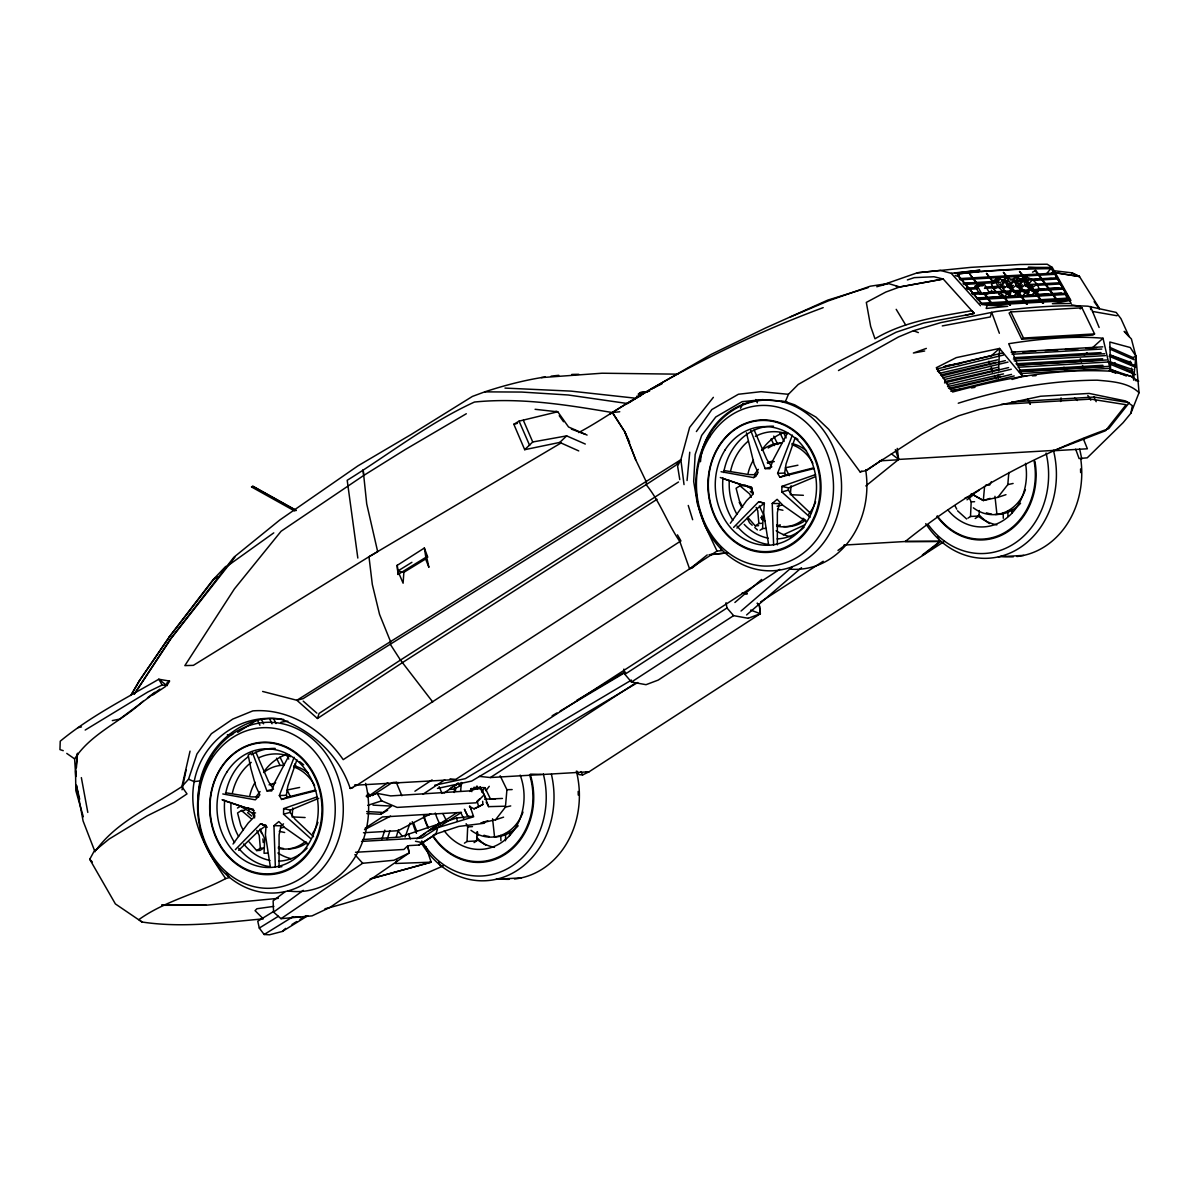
<?xml version="1.0" encoding="UTF-8"?>
<svg xmlns="http://www.w3.org/2000/svg" width="1199" height="1199" viewBox="0 0 1199 1199"><rect width="100%" height="100%" fill="white"/><g stroke="black" fill="none" stroke-linecap="round" stroke-linejoin="round"><path stroke-width="1.5" d="M310.511 838.416L283.549 814.181L283.623 808.621L317.27 796.81M810.059 517.264L781.823 491.965L781.898 486.389L815.545 474.579M505.483 840.739L505.618 833.515M1007.909 516.469L1007.999 511.044M308.098 844.036L284.748 827.625L278.857 821.555L273.957 825.676L275.35 867.312M806.357 521.805L783.022 505.393L777.117 499.339L772.231 503.445L773.61 545.08M998.257 378.09L998.422 374.388M998.587 370.671L999.561 348.429L956.277 357.632L936.464 367.643L938.952 372.634M464.433 843.152L467.025 841.473L467.685 826.89L466.141 823.683M474.07 842.597L476.647 840.919L477.067 831.806M760.001 530.258L762.579 528.579L763.238 513.981L759.372 505.978M967.938 518.163L970.516 516.484L971.175 501.886L968.867 497.09M975.177 518.508L979.043 515.99L979.298 510.519M1066.421 296.992L1065.701 293.245L976.795 298.416L977.635 299.6L1066.54 294.429M509.53 835.748L509.74 832.181M1011.911 513.277L1012.121 509.725M700.501 461.72C702.479 428.148 733.248 398.772 767.165 400.016M425.93 553.653L428.912 567.352L425.615 558.989L403.868 572.298L403.104 583.209L397.888 570.964L411.901 562.316M76.151 771.272L75.747 776.682L74.623 758.892C90.704 733.668 121.564 721.438 143.086 701.205M76.421 767.66L77.53 753.227L75.552 771.586L75.822 790.621L83.316 816.744M292.811 807.991L292.046 816.894L305.101 817.538M460.626 791.22L461.435 782.527M487.768 820.82L480.934 822.964L495.502 819.816L505.423 807.107L506.922 789.706L500.163 775.798M791.085 485.76L790.321 494.662L803.375 495.307M997.898 497.345L983.315 500.508L984.589 486.419M1005.976 494.677L997.838 497.345L1007.804 484.636L1008.854 472.451M687.057 480.514L689.755 452.218M1133.58 380.128L1135.873 356.043L1131.406 338.987L1124.182 331.359L1129.113 336.634L1120.96 318.664L1116.179 312.429L1087.838 306.195A814.601 186.01 -25.8 0 0 995.919 311.545L940.915 322.606L913.458 330.729L898.456 336.979L838.476 370.551M313.524 836.692L294.894 819.052L290.083 812.382L290.323 810.134L318.769 798.294M810.494 513.247L793.168 496.821L788.357 490.151L788.597 487.903L815.44 476.662M1060.62 401.5L1061.055 397.888M1010.547 293.59L1006.89 293.815L1002.274 290.967L997.958 286.411L995.725 281.84L996.144 279.172L999.801 278.962L1005.287 281.27L1009.768 285.737L1011.836 290.413L1008.239 297.067M1028.862 292.526L1025.205 292.736L1020.589 289.903L1016.272 285.347L1014.054 280.761L1014.459 278.108L1018.116 277.898L1023.601 280.206L1028.083 284.673L1030.151 289.349L1026.569 296.003L1022.537 296.228L1019.779 294.789M315.067 790.171L287.46 797.185L286.351 795.297L287.805 786.124L296.902 759.836M813.342 467.94L785.735 474.954L784.626 473.065L786.079 463.893L795.177 437.605A53.64 45.727 86.7 0 1 797.934 439.463M283.833 719.52C238.181 710.917 196.186 755.895 198.42 799.913M1075.683 449.19L1079.085 458.558L1087.238 457.823L1123.103 422.692L1130.897 413.22L1132.351 405.667L1125.666 400.976L1089.142 393.422L1040.627 396.24L979.133 409.488L958.735 415.768L939.491 424.341L921.716 434.398L865.528 470.727L860.058 471.881L828.704 429.302L815.964 417.117L794.652 404.812L785.375 401.68L762.609 399.642L742.151 401.65L715.743 417.012L701.67 435.417L695.15 454.526L693.681 481.473L697.398 503.82L704.877 525.447L717.032 551.045L721.843 550.656L720.359 547.448M283.519 823.878L280.971 825.796L279.082 834.969L279.067 867.087M182.023 789.796L186.175 769.683M190.041 751.129L181.873 786.634C152.513 806.073 116.873 821.39 95.83 850.466M679.773 479.585L677.6 466.111L680.867 459.742L689.62 427.429L713.375 397.334M396.359 836.662L398.413 829.663M409.189 845.58L418.976 845.04L435.896 834.084L437.32 829.468M438.279 826.381L439.224 823.308L416.757 838.85M315.772 790.755L281.57 799.433L279.337 795.566L294.115 757.318M814.046 468.524L779.845 477.202L777.611 473.335L792.389 435.087M262.626 691.448L296.872 700.276L317.45 718.486L319.084 713.42L400.466 660.064L678.499 481.998M387.157 839.435L389.975 830.682M381.926 839.015L384.834 830.113M273.792 906.384L256.931 908.737L255.057 910.655L263.285 918.839C223.059 922.526 182.248 928.176 141.992 922.001L115.389 903.926L89.73 859.293L94.032 851.395L109.094 839.075L147.117 815.89L174.2 802.446L186.999 793.903L181.873 786.634L188.543 779.215L196.936 753.976L211.369 733.728L232.741 719.1L252.824 710.887C289.529 707.98 322.966 730.371 343.214 759.641L679.863 541.573C667.229 523.139 660.244 501.901 646.141 484.651L646.426 482.088L635.695 459.757L624.634 431.475L612.404 412.561C566.857 404.887 520.756 397.349 474.459 402.04C429.227 422.692 389.39 454.121 347.2 480.289L357.827 558.045M1135.273 380.488L1138.69 381.192L1130.747 376.186L1110.619 371.21L1109.824 342.015L1130.237 347.515L1135.873 356.043L1139.05 392.702L1130.897 413.22M396.899 859.953L395.625 863.49L431.16 862.171L425.885 846.599M405.082 837.052L410.133 822.949M1001.54 280.641L1005.406 278.633L1009.048 278.423L1014.549 280.746L1019.015 285.197L1021.083 289.873L1017.501 296.528L1013.47 296.767L1009.348 294.594M785.375 401.68L788.417 394.306L798.249 384.429L836.647 362.653L896.148 332.213L923.59 323.056L974.307 313.479L943.238 279.037L933.991 276.744L914.297 277.643L907.373 279.922M469.783 791.475L471.222 788.567L481.339 788.867L486.404 799.343M991.258 481.833L989.655 485.04L985.938 484.921M740.532 408.274L743.125 403.389M1003.848 281.465L1005.406 278.633L1003.353 283.938M1021.953 280.416L1023.511 277.583L1027.168 277.374L1032.654 279.682L1037.135 284.133L1039.203 288.824L1035.606 295.479M134.183 694.071L170.648 638.722L233.895 557.22L279.787 520.006L357.857 465.916L411.152 434.488L472.406 396.419L484.711 391.863A532.701 190.236 -41.9 0 1 545.26 376.981M134.618 693.846L171.082 638.497L234.944 557.16M130.931 695.36L138.979 681.467M85.174 730.056L147.837 691.988L162.165 685.019L166.901 685.603L169.539 681.062L158.778 679.234C125.31 698.777 90.225 716.373 60.235 741.207L59.95 749.6L63.247 750.679M130.796 695.435L138.994 681.452L169.149 637.209L213.992 579.027L217.708 576.689L213.992 579.042M289.394 754.92L274.916 782.078L271.663 790.98L266.882 790.83L252.404 752.537M787.668 432.689L773.19 459.846L769.938 468.749L765.157 468.599L750.679 430.321M1021.458 282.889L1023.511 277.583L1019.66 279.577L1022.342 279.427M233.026 844.036L248.223 822.994L254.832 816.279L253.124 809.16L244.836 807.541L222.04 799.763M730.356 523.259L746.497 500.762L753.107 494.048L751.398 486.929L743.11 485.31L720.314 477.532M997.913 281.81L999.801 278.962L997.478 280.281M1016.197 280.746L1018.116 277.898M1007.115 281.285L1009.048 278.423M138.724 681.632L169.149 637.164M1025.22 280.221L1027.168 277.374M696.379 431.565L711.846 409.548L738.389 394.261L761.05 391.668L788.417 394.306M168.894 637.328L212.957 579.836L225.742 566.393M1006.89 293.815L1004.222 297.307L1006.905 297.142M1013.47 296.767L1016.153 293.275L1019.794 293.051L1016.872 294.355M1022.537 296.228L1025.205 292.736M1034.962 293.305L1037.914 292.001L1034.257 292.211L1031.59 295.703L1027.468 293.53M1037.48 291.072L1039.203 288.824L1034.152 291.507M366.19 796.256L368.453 793.333L369.996 796.526M481.908 791.655L484.996 787.683L490.586 799.238M485.88 790.696L489.267 786.319M256.031 796.765L260.093 791.565M754.306 474.534L758.368 469.334M366.864 813.566L380.683 814.271L391.563 806.088L372.979 805.129M585.307 444.05L566.662 435.881L559.768 442.416L524.697 449.685L513.831 424.266L519.062 421.134L557.76 411.767L568.536 426.979L587.09 435.087M1046.412 273.912L1050.924 268.501L1053.531 271.214L1071.217 303.512L1052.392 303.707L1069.973 300.484L987.227 305.295L982.431 304.456L958.69 276.669L957.881 273.897L979.208 271.648M235.334 849.641L260.483 823.908L266.058 825.437L265.414 834.834L270.389 867.192M733.608 527.41L758.757 501.677L764.333 503.205L763.688 512.602L768.649 544.96M524.697 449.685L532.731 441.981L566.662 435.881M680.867 459.742L675.966 465.182L646.141 484.651L303.017 698.672L296.872 700.276L680.867 459.742L684.029 484.591M721.064 471.717L753.631 477.607L758.128 472.631L754.126 464.178L746.437 432.794M1051.148 273.762L1053.531 271.214M451.438 787.548L449.67 789.422L453.312 789.197L459.607 786.199L462.259 783.397L458.618 783.606L452.323 786.619M1005.287 281.27L1001.42 285.317L998.452 283.938M1023.601 280.206L1019.69 284.253L1016.722 282.874M1014.549 280.746L1010.622 284.777L1007.64 283.399M1032.654 279.682L1028.712 283.728L1033.583 290.173M238.646 850.316L258.864 830.787L266.118 825.586L260.483 823.908M736.92 528.085L757.139 508.556L764.392 503.355L758.757 501.677M377.16 793.378L390.724 795.911L470.787 790.815L480.244 787.173L484.156 794.877L476.213 802.805L397.139 807.407L381.687 800.827L377.16 793.378L366.639 796.78M407.735 845.76L403.928 849.462L355.518 852.279M1002.274 290.967L998.722 294.399L1002.844 296.573M1009.153 292.721L1011.536 290.443L1016.153 293.275M1020.589 289.903L1017.037 293.335L1012.241 288.33L1009.768 283.294L1014.054 280.761M1026.089 292.811L1029.641 289.379L1034.257 292.211M273.642 911.435L257.755 921.237L259.299 928.056L264.155 934.501L269.55 934.785L282.365 931.428L285.617 928.401M1084.346 355.054L1087.013 352.656M1092.349 347.86L1103.02 338.238L1110.619 371.21C1057.248 368.258 1004.013 378.045 952.665 391.998L936.464 367.643L937.993 370.626M990.494 356.553L999.561 348.429L1022.552 376.321L1012.031 379.469M479.81 798.819L477.172 801.112L478.641 806.762L474.04 808.845L469.409 806.387M734.897 602.483L761.65 579.462M741.042 611.025L791.999 567.172M746.602 614.952L801.517 567.682M112.316 720.599L119.585 719.115L159.872 689.125M169.539 681.062L166.586 683.31M691.673 568.416L699.811 561.657M1001.27 404.393L1090.88 399.102L1126.101 404.722L1105.538 430.726L1054.64 450.359L898.665 459.427L865.828 485.955M641 395.49C619.853 406.611 600.04 421.299 578.637 432.569M707.215 554.942L689.635 569.03L679.848 541.573M922.705 555.482L940.75 541.363L905.275 541.513L843.946 545.08M967.023 499.833L973.858 494.513M922.346 555.002L940.031 541.408L937.588 536.508M439.224 823.308L428.523 831.177M147.492 697.848L154.836 692.258M284.867 891.906L273.117 900.839L273.582 912.109L281.031 918.674L312.055 915.871L330.01 907.403L409.219 852.939L407.75 845.969L409.174 852.969L393.946 860.253L362.638 863.28L281.031 918.674M996.309 291.897L993.911 289.394L997.958 286.411M1007.969 293.86L1003.173 288.869L1007.205 285.887L1004.987 281.3L1002.124 282.979M1012.241 288.33L1016.272 285.347M1020.244 281.93L1023.092 280.236L1025.325 284.822L1021.293 287.805L1023.691 290.308M1007.475 287.415L1009.768 285.737M837.981 550.431L845.37 545.005M273.582 912.109L303.302 890.347M1025.759 286.351L1028.083 284.673M1016.692 286.876L1019.015 285.197L1022.702 284.912M466.321 413.745L405.172 449.595L363.687 475.478L281.076 531.262L234.39 588.934L184.856 665.61L193.369 665.355L368.977 556.741L561.147 442.911M1032.459 287.52L1037.135 284.133M226.866 566.423L273.777 532.866M418.976 845.04L435.896 834.084M638.183 394.126L640.356 392.598L649.573 391.189M368.048 796.586L387.757 782.707M717.032 551.045L356.807 785.3L350.198 788.462C339.347 755.715 313.254 731.405 281.315 719.4C240.504 712.476 201.582 741.252 194.193 781.628C187.524 816.969 205.928 850.616 225.697 878.582L229.204 877.623L226.356 872.992M867.147 470.098L882.419 459.517M418.046 838.431L425.525 833.245M443.945 793.109L457.748 783.636M609.721 414.389L612.404 412.561C678.754 370.401 749.465 334.971 823.188 307.633M1032.519 272.143L1035.816 270.419L1058.013 300.919M152.962 694.895L165.357 686.622M414.914 791.22L432.075 779.89M422.872 794.293L444.724 779.875M317.45 718.486L403.044 662.223L657.022 499.309M365.14 828.194L382.391 816.969L461.495 812.367L422.048 837.891L361.528 841.413M750.694 610.081L760.301 613.723L759.462 606.08L757.198 603.127L759.507 606.05L760.346 613.693L658.191 680.088L646.021 684.689L631.453 682.036L624.874 674.318L727.029 607.938M631.453 682.036L733.608 615.642L748.161 618.294M479.345 776.397L490.376 777.537L634.001 684.074M294.729 511.029L251.535 486.959L252.809 486.135L296.003 510.204M975.117 286.186L976.795 285.092L984.709 284.628L989.4 292.781L987.721 293.875L979.808 294.325L975.117 286.186L983.03 285.722M979.808 294.325L981.486 293.23L989.4 292.781M1010.862 311.935L1009.093 313.089L1021.713 339.197L1092.799 335.076L1094.567 333.907L1081.948 307.798L1010.862 311.935L1023.496 338.043L1094.567 333.907M1021.713 339.197L1023.496 338.043M1080.164 308.952L1081.948 307.798M747.711 517.279L755.235 525.866L758.862 523.513L762.249 523.319M256.691 850.586L260.333 848.218L263.705 848.023L260.078 850.376L256.691 850.586L249.167 841.983M372.185 795.626L392.388 782.512M779.755 569.345L455.485 779.56L354.514 785.24L356.807 785.3M760.661 601.868L823.203 561.267M456.984 812.697L430.561 829.828L473.665 816.774L470.008 806.357M979.178 490.211L968.657 497.045L965.195 497.825M944.407 541.408L589.054 771.796L582.594 774.944L578.877 774.584L577.229 771.302M225.697 878.582C197.655 893.585 164.937 900.854 138.889 919.588L141.992 922.001M397.214 565.358L424.356 548.018L427.773 557.205L425.84 557.34L398.068 574.456L397.214 565.358L398.068 574.456M237.702 732.349L256.526 720.299M743.38 485.625L739.993 485.82L736.096 488.263L739.333 500.657L742.691 507.312M244.836 810.329L241.464 810.524L237.567 812.967L240.804 825.362L243.307 830.352M237.477 808.036L240.325 806.283L252.33 813.087L255.537 812.907M259.299 928.056L278.363 916.291M264.155 934.501L292.766 916.845M291.971 924.474L296.738 921.521M299.915 919.558L306.27 915.646M282.365 931.428L307.798 915.721M576.584 700.471L624.499 672.039M552.139 715.803L556.921 712.955M560.128 711.067L625.608 672.204M631.468 680.073L465.347 778.646L434.772 785.225M637.778 682.501L471.657 781.074L437.485 788.432M995.725 281.84L991.453 284.358L993.911 289.394M250.996 753.377L248.163 755.025L250.891 768.619L255.867 786.409L259.853 794.862L255.357 799.838L222.789 793.948M943.448 367.419L946.176 365.815L960.684 363.402M1132.95 357.752L1135.873 356.043M380.683 814.271L387.607 810.239M753.631 477.607L756.104 476.198M474.04 808.845L482.852 804.424L482.687 801.262M478.641 806.762L482.852 804.424M1006.875 293.096L1011.836 290.413M1016.063 292.556L1021.083 289.873M1025.145 292.031L1030.151 289.349M777.027 526.481L780.219 524.787M364.526 829.663L390.574 816.099M430.681 813.761L398.113 830.712L363.477 832.735M996.144 279.172L992.292 281.166L996.324 280.941M1010.607 280.101L1014.459 278.108M661.953 383.86L650.667 389.24L627.647 403.553L568.266 394.996L521.7 392.058L484.711 391.863M783.172 534.874L805.278 524.667M655.628 387.097L650.667 389.24L711.412 354.275L765.562 327.986L827.7 300.14L868.166 287.595M790.291 316.986L828.104 300.979L870.294 286.201L888.309 283.504L899.73 286.951L943.238 279.037M860.058 471.881L861.856 471.177M779.845 477.202L785.735 474.954M281.57 799.433L287.46 797.185M748.131 618.324L760.346 613.693M965.165 315.352L974.173 313.254L971.909 310.676C938.757 316.521 904.436 321.257 874.985 338.777L870.654 326.398L866.322 302.403L885.746 292.076L899.73 286.951M926.347 348.414L913.383 353.016L924.669 351.007M882.164 285.047L917.34 272.787L970.89 267.362L1020.124 264.499L1047.192 264.215L1052.272 267.422L1070.932 300.514M473.125 816.219L456.534 818.018L399.777 837.067L362.593 839.555M434.278 834.534L458.797 826.426L484.516 823.218M495.457 819.816L503.58 817.148M251.535 486.959L252.944 486.509L296.123 510.579M367.778 805.338L381.687 800.827M983.36 500.493L971.28 493.748L983.315 500.508L990.149 498.364M767.345 462.619L772.276 461.105M269.071 784.85L275.65 782.827M958.256 403.224C1003.188 388.956 1049.934 380.473 1097.16 380.188C1111.458 381.447 1128.244 382.286 1139.05 392.702M876.784 286.756L888.309 283.504M350.198 788.462L352.866 787.713M781.823 491.965L788.357 490.151M283.549 814.181L290.083 812.382M370.536 878.912L431.16 862.171L370.176 878.927M300.17 916.83L291.687 917.355M765.157 468.599L771.781 466.876L766.775 459.307L754.096 429.856M266.882 790.83L273.507 789.107M513.831 424.266L517.369 423.367M324.944 908.767C365.605 898.651 405.067 882.674 443.18 865.933L439.853 865.378L438.789 861.811M936.599 369.037L1002.589 352.956M937.498 371.12L1003.488 355.054M941.829 375.901L1005.361 360.629M942.639 377.79L1007.984 362.083M944.542 382.916L1008.599 367.598M947.21 384.564L1011.282 369.232M949.908 389.21L1011.551 374.388M950.762 391.204L1014.219 375.931M944.557 366.504L993.431 355.174M939.701 373.264L997.628 359.835M940.526 375.002L996.189 362.263M944.602 379.469L998.482 367.149M948.574 388.356L1000.595 376.441M944.827 381.612L999.292 369.247M947.54 386.648L1003.518 373.893M1007.745 484.636L1013.11 483.452M505.364 807.107L510.729 805.923M767.51 463.024L774.314 461.555M777.102 506.173L782.198 505.064M270.944 784.895L274.331 784.146M280.536 828.029L283.923 827.295M797.92 465.212L785.435 467.775L789.257 475.673M77.8 727.673L81.442 726.924M299.645 787.443L287.161 790.006L290.218 796.331M942.279 325.918L990.254 316.971L991.678 312.265L999.366 333.262M943.223 279.052L899.685 286.996L896.312 286.471M971.43 387.936L974.967 387.367M541.289 377.61L602.033 373.219L677.84 374.163M636.564 396.329L640.266 395.775M642.379 394.276L638.752 394.801L640.356 392.598L647.64 391.758M951.721 390.454L960.669 389.3M199.918 780.894L194.193 781.628L188.543 779.215M619.763 411.752L612.404 412.561L624.889 432M917.34 272.787L940.301 270.419L951.197 273.297L979.973 270.195L954.659 273.297L958.705 273.807A1706.836 523.933 -35 0 1 1051.433 268.426L1069.718 299.39M709.044 554.747L727.268 552.859M709.733 554.717L727.658 552.844M162.255 905.305L206.168 905.2L278.363 898.336M980.977 271.469L1029.716 268.636L1050.924 268.501M997.973 281.21L963.097 283.249L963.936 284.433L1000.64 282.29M1001.645 281.001L1008.988 280.581M1014.489 280.251L1056.724 277.808L1057.548 278.992L1033.688 280.371M965.75 283.534L973.213 283.114M1029.072 279.862L1038.394 279.322M1047.701 278.782L1051.418 278.558M1004.312 282.08L1009.828 281.765M1015.328 281.435L1028.187 280.701M966.229 288.135L978.069 287.505M984.889 287.041L1004.103 285.991M1007.295 285.737L1013.395 285.452M1026.419 284.688L1059.886 282.739L1060.725 283.938L1036.55 285.332M977.05 288.794L967.743 289.334L966.904 288.15M984.484 288.36L1004.942 287.175M1008.659 286.966L1012.376 286.741M1017.951 286.426L1021.668 286.201M1027.258 285.872L1032.834 285.557M972.134 292.916L979.508 292.481M988.71 291.957L996.084 291.522M1001.6 291.207L1005.287 290.982M1020.019 290.128L1023.706 289.918M1038.439 289.064L1043.969 288.734M1047.656 288.524L1058.702 287.88M979.283 292.736L971.864 293.17L972.704 294.355L998.647 292.841M988.546 292.196L1062.644 287.895L1063.483 289.079L1031.979 290.907M1002.349 292.631L1009.753 292.196M1013.455 291.986L1026.434 291.222M977.065 297.937L1000.91 296.543M1008.254 296.123L1011.926 295.898M1035.771 294.519L1048.615 293.77M1052.287 293.56L1061.46 293.021M980.153 303.287L1068.504 298.086L1069.343 299.285L981.831 304.366L980.992 303.182M1011.147 352.176L1102.78 346.841M1011.581 352.596L1015.283 352.386M1022.687 351.951L1035.651 351.202M1044.914 350.663L1057.878 349.898M1065.282 349.479L1078.246 348.714M1085.65 348.295L1096.77 347.635M1012.061 354.26L1101.806 349.044M1013.964 357.662L1100.997 352.611M1013.395 359.041L1104.699 353.735M1014.204 360.929L1105.508 355.608M1015.973 363.807L1102.69 358.756M1017.516 365.066L1102.391 360.12M1017.232 365.17L1106.662 359.97M1018.116 367.239L1107.561 362.038M1019.884 370.116L1102.915 365.29M1018.835 371.525L1104.114 366.564M1020.334 371.525L1108.401 366.414M1021.188 373.518L1109.255 368.393M1023.032 376.381L1026.734 376.171M1032.294 375.857L1036.011 375.632M1011.791 401.905L1094.058 397.049L1129.278 402.669L1108.715 428.672C1035.277 454.976 965.974 492.354 905.275 541.513L940.031 541.408M879.586 460.866L898.096 459.787M1054.071 450.719L1087.388 448.786L1083.222 438.489M971.175 501.886L974.592 501.692M755.235 525.866L758.607 525.672M762.579 528.579L765.996 528.369M970.516 516.484L979.043 515.99M998.437 556.846L1023.781 555.377M227.33 734.777L232.756 734.462M490.376 777.537L589.054 771.796L585.891 771.781M467.685 826.89L472.496 826.606M267.242 853.089L264.035 853.283L264.709 838.686L260.063 829.094M467.025 841.473L476.647 840.919M496.056 879.317L521.4 877.848M484.591 799.208L502.441 798.444M777.611 473.335L784.626 473.065M279.337 795.566L286.351 795.297M506.877 789.706L512.153 789.571M486.209 802.191L488.637 806.642L504.674 806.223M1052.272 267.422L1028.172 267.407L1051.433 268.426M161.715 904.915L206.168 905.2M489.881 798.999L495.427 799.044M504.974 388.086L570.979 391.114L634.361 398.083M772.231 503.445L779.245 503.565L777.357 512.737L777.342 544.856M273.957 825.676L280.971 825.796M757.004 474.759L749.105 474.624L723.821 470.518M530.348 774.164L541.423 774.374M258.729 796.99L250.831 796.855L225.547 792.734M473.83 787.338L484.996 787.683M425.945 814.78L429.467 814.885M366.684 811.558L382.226 812.367M393.572 782.333L398.982 782.647M781.448 401.335L786.814 401.83M535.084 409.294L555.272 411.557M1053.936 270.719L1071.906 272.832L1079.475 276.504L1099.348 308.203M450.075 778.81L455.485 779.56M1071.621 304.876L1080.599 306.404M1092.529 311.44L1117.003 315.757M415.483 841.263L422.348 842.642M777.522 509.125L782.932 510.249M279.247 831.357L284.658 832.481M397.888 570.964L403.868 572.298M781.898 486.389L788.597 487.903M283.623 808.621L290.323 810.134M1076.162 275.77L1079.415 276.549L1071.771 272.832M955.228 275.575L959.305 276.624L982.431 304.456M722.712 478.476L752.268 488.233M222.864 800.198L253.993 810.449M1127.255 370.761L1132.575 372.544M1110.034 369.262L1132.8 377.026M1110.364 361.903L1132.815 369.667M555.976 411.137L557.76 411.767M1110.334 354.979L1131.421 362.623M571.398 429.122L585.352 434.338M913.458 330.729L918.359 332.603M1109.42 362.188L1132.935 371.825M1110.319 364.256L1135.498 374.583M1109.899 355.009L1134.689 365.35M1109.06 356.208L1135.498 367.239M1109.899 369.127L1126.371 376.021M1109.105 370.416L1115.699 373.174M1109.555 347.245L1133.1 357.617L1134.014 359.7L1110.454 349.329M559.768 442.416L578.742 450.914M1037.675 293.935L1041.032 295.524M467.385 815.365L464.403 809.19L467.34 815.38L470.413 817.059M260.902 823.653L267.272 827.205M744.864 484.981L750.874 488.383L753.197 493.179M66.769 753.407L74.623 758.892M802.955 518.253L805.818 520.306M891.382 453.807L898.665 459.427L897.242 448.381M166.901 685.603L158.778 679.234L162.165 685.019M750.274 491.44L753.032 493.763M739.993 485.82L749.645 493.958L751.278 497.315M247.593 812.652L251.73 816.144M241.464 810.524L251.116 818.662M303.212 701.145L316.881 713.15M1074.649 398.053L1077.376 400.496M957.521 510.759L966.649 519.002M752.193 525.207L749.585 522.839L747.187 518.088M754.8 527.56L757.408 529.913M89.73 859.293L92.323 861.961M1025.325 284.822L1029.641 289.379M1007.205 285.887L1011.536 290.443M1052.632 269.91L1053.771 271.139M951.197 273.297L980.527 305.775M354.874 854.617L362.683 863.25M733.608 615.642L726.984 607.968L726.024 602.707M432.719 701.97L400.466 660.064L390.334 644.328L390.619 641.765L379.558 614.413L372.319 584.483L368.977 556.741L377.67 551.66L366.714 503.895L363.132 469.783L363.687 475.478M397.948 830.712L402.504 836.587M1035.022 270.464L1057.203 300.964M1023.436 275.68L1019.465 271.379L1042.71 303.332M1027.663 281.48L1043.52 303.272M1007.31 276.609L1003.338 272.308L1006.516 276.669M1018.94 292.586L1027.393 304.201M1018.131 292.646L1026.584 304.261M993.566 281.945L986.417 273.297L992.757 282.005M1003.068 295.029L1010.472 305.19M1001.21 293.635L1009.678 305.25M991.348 290.233L993.551 293.26M979.118 285.812L969.871 274.256L978.324 285.872M984.409 293.081L992.862 304.696M983.6 293.141L992.053 304.756M559.229 415.693L563.56 421.748M1094.117 301.653L1099.423 309.087M272.503 787.593L268.501 781.538L255.822 752.088M1087.838 395.49L1090.82 400.226M896.193 309.327L905.695 325.004M976.795 285.092L981.486 293.23M677.465 534.844L680.972 541.004M1056.993 277.419L1063.873 290.338M1027.753 399.237L1030.361 404.183M1028.622 400.121L1030.301 403.359M1027.663 399.297L1030.226 404.273M955.138 506.008L956.727 509.17M739.213 502.261L741.611 507.012M442.866 813.581L446.852 821.495M1018.82 282.769L1020.469 286.126M1000.7 283.818L1003.173 288.869M783.696 432.869L786.124 437.89M780.054 433.079L784.101 441.457M773.76 436.091L777.791 444.454M755.745 399.537L757.318 402.789M771.107 438.894L774.329 445.578M469.768 806.208L471.222 809.19M457.988 782.842L459.607 786.199M273.642 718.666L275.995 723.552M294.804 763.883L296.423 767.24M269.67 718.905L272.023 723.791M286.306 754.066L288.734 759.087M279.996 757.079L284.043 765.442M261.217 718.92L263.585 723.806M276.534 758.203L279.772 764.887M257.545 720.344L259.913 725.23M756.134 507.402L757.768 510.759L758.862 523.513M460.731 812.487L463.818 818.887M252.33 813.087L254.653 817.898M260.168 830.233L261.787 833.59M256.796 830.427L259.224 835.463L260.333 848.218M581.02 771.601L582.594 774.944M1093.818 396.659L1096.171 401.71M629.595 442.191L624.889 432.015L635.695 459.757M306.06 841.863L307.469 844.95M519.062 421.134L529.658 445.428M1063.948 367.194L1065.401 370.581M523.349 420.279L532.731 441.981M1022.552 376.321L1008.704 343.723A698.942 173.825 -28.1 0 1 1103.02 338.238M439.149 786.634L441.996 793.423M396.21 782.183L401.875 795.746M1099.123 327.462L1090.491 306.509L1090.685 309.597M991.273 367.134L992.622 370.431M994.645 375.392L995.994 378.704M95.021 851.815L83.076 820.94L76.391 785.195L79.674 799.193M484.156 794.877L488.637 806.642M408.469 834.054L410.298 838.85M480.244 787.173L482.103 792.329M1114.92 362.608L1116.164 366.1M895.338 449.625L898.665 459.427M1080.344 358.666L1081.438 362.098M1082.532 365.53L1083.641 368.962M988.935 361.154L990.029 364.706M991.123 368.243L992.352 372.08M688.256 505.453L692.662 519.722M456.534 818.018L457.433 821.375M958.705 273.807L959.305 276.624M1079.685 449.026L1081.768 458.992M476.947 785.944L477.547 788.942M471.222 788.567L471.836 791.655M623.87 669.102L624.874 674.318M81.352 777.611L87.797 812.412M1130.312 361.184L1130.912 364.631M1131.496 368.078L1133.28 378.404M424.356 548.018L425.84 557.34M994.96 496.296L996.939 514.416M492.579 818.767L494.543 836.887M761.62 516.02L761.935 519.677M477.487 831.926L477.802 835.583M262.911 838.91L263.225 842.552M1003.158 512.932L1003.293 518.283M500.762 835.403L500.912 840.754M509.17 879.317A85.429 72.809 86.7 0 1 498.634 878.642M576.359 771.122A85.429 72.809 86.7 0 1 514.476 878.987M578.158 791.43A80.363 68.493 86.7 0 1 578.248 795.057M551.42 774.329A85.429 72.809 86.7 0 1 512.123 873.382A85.429 72.809 86.7 0 1 421.419 842.972M416.488 833.32A85.429 72.809 86.7 0 1 412.276 821.675M543.267 773.79A80.363 68.493 86.7 0 1 507.851 868.496A80.363 68.493 86.7 0 1 421.748 840.904M416.757 831.147A80.363 68.493 86.7 0 1 413.61 822.829M529.598 774.749A65.645 55.948 86.7 0 1 504.09 853.988A65.645 55.948 86.7 0 1 432.839 835.388M428.388 827.535A65.645 55.948 86.7 0 1 423.832 815.455M489.132 836.542A41.935 35.745 86.7 0 1 483.991 835.253M518.163 825.766A41.935 35.745 86.7 0 1 494.438 836.932M523.004 812.083A41.935 35.745 86.7 0 1 470.982 830.293M454.286 792.479A41.935 35.745 86.7 0 1 454.826 786.994M520.171 775.079A53.64 45.727 86.7 0 1 503.115 841.398A53.64 45.727 86.7 0 1 444.215 830.802M440.288 824.777A53.64 45.727 86.7 0 1 435.267 813.012M494.483 847.363A53.64 45.727 86.7 0 1 476.812 839.315M455.47 791.385A53.64 45.727 86.7 0 1 455.71 787.683M485.67 845.085A59.365 50.598 86.7 0 1 476.647 837.247M530.333 774.689A66.305 56.518 86.7 0 1 504.569 854.722A66.305 56.518 86.7 0 1 432.599 835.943M428.103 828.014A66.305 56.518 86.7 0 1 423.487 815.815M865.663 469.813A85.429 72.809 86.7 0 1 789.646 569.09M765.112 521.115A41.935 35.745 86.7 0 1 760.751 517.623M748.116 473.2A41.935 35.745 86.7 0 1 753.422 460.131M761.92 450.329A41.935 35.745 86.7 0 1 781.553 443.045M791.999 444.724A41.935 35.745 86.7 0 1 812.862 463.249M815.62 501.811A41.935 35.745 86.7 0 1 808.651 514.251M803.315 519.572A41.935 35.745 86.7 0 1 776.637 526.136M779.994 525.941A41.935 35.745 86.7 0 1 776.592 524.982M768.214 448.006A41.935 35.745 86.7 0 1 781.448 443.09M791.969 443.57A41.935 35.745 86.7 0 1 806.462 450.854M803.75 521.505A41.935 35.745 86.7 0 1 783.517 526.511M768.214 538.186A53.64 45.727 86.7 0 1 744.189 524.338M736.89 514.266A53.64 45.727 86.7 0 1 729.307 480.349M730.581 471.177A53.64 45.727 86.7 0 1 748.191 441.217M755.355 436.406A53.64 45.727 86.7 0 1 786.934 433.828M804.214 527.125A53.64 45.727 86.7 0 1 777.162 538.891M791.085 536.852A53.64 45.727 86.7 0 1 776.188 530.752M761.86 450A53.64 45.727 86.7 0 1 784.985 432.225M767.825 544.376A59.365 50.598 86.7 0 1 737.025 526.091M732.859 520.321A59.365 50.598 86.7 0 1 722.967 477.996M723.701 472.511A59.365 50.598 86.7 0 1 773.505 426.185M280.896 722.293A85.429 72.809 86.7 0 1 287.82 721.154M365.62 783.382A85.429 72.809 86.7 0 1 287.895 890.902M248.882 811.723A41.935 35.745 86.7 0 1 248.613 808.111M249.842 795.432A41.935 35.745 86.7 0 1 255.147 782.362M263.66 772.561A41.935 35.745 86.7 0 1 283.279 765.277M293.725 766.94A41.935 35.745 86.7 0 1 314.603 785.48M317.915 822.349A41.935 35.745 86.7 0 1 312.639 833.425M305.041 841.803A41.935 35.745 86.7 0 1 278.363 848.367M283.474 848.502A41.935 35.745 86.7 0 1 278.318 847.213M293.695 765.801A41.935 35.745 86.7 0 1 308.188 773.085M305.475 843.736A41.935 35.745 86.7 0 1 288.779 848.892M269.94 860.417A53.64 45.727 86.7 0 1 243.637 843.931M238.616 836.497A53.64 45.727 86.7 0 1 231.032 802.581M232.306 793.408A53.64 45.727 86.7 0 1 251.235 762.399M258.729 757.813A53.64 45.727 86.7 0 1 290.398 756.689M299.66 761.695A53.64 45.727 86.7 0 1 303.692 764.872M307.154 848.158A53.64 45.727 86.7 0 1 278.887 861.122M291.042 858.694A53.64 45.727 86.7 0 1 277.913 852.984M263.585 772.231A53.64 45.727 86.7 0 1 286.711 754.456M269.55 866.607A59.365 50.598 86.7 0 1 238.751 848.322M234.584 842.537A59.365 50.598 86.7 0 1 224.693 800.228M225.772 792.929A59.365 50.598 86.7 0 1 248.373 756.719M251.415 754.756A59.365 50.598 86.7 0 1 275.23 748.416M281.915 866.667A59.365 50.598 86.7 0 1 278.393 867.012M551.12 376.171A532.701 190.236 -41.9 0 1 558.794 375.317M571.728 374.448A532.701 190.236 -41.9 0 1 578.817 374.328M1013.335 556.786A85.429 72.809 86.7 0 1 1001.015 556.171M1080.779 459.082A85.429 72.809 86.7 0 1 1016.857 556.516M1080.539 468.959A80.363 68.493 86.7 0 1 1080.629 472.601M1053.396 450.135A85.429 72.809 86.7 0 1 1016.662 549.727A85.429 72.809 86.7 0 1 925.748 523.648M1046.083 453.057A80.363 68.493 86.7 0 1 1012.511 544.691A80.363 68.493 86.7 0 1 928.251 524.682M1034.152 461.33A65.645 55.948 86.7 0 1 1004.357 532.776A65.645 55.948 86.7 0 1 937.273 515.885M991.513 514.071A41.935 35.745 86.7 0 1 986.372 512.797M1020.544 503.295A41.935 35.745 86.7 0 1 995.05 514.446M1025.385 489.627A41.935 35.745 86.7 0 1 973.363 507.821M1025.49 463.354A53.64 45.727 86.7 0 1 1002.049 521.22A53.64 45.727 86.7 0 1 947.69 509.74M996.864 524.892A53.64 45.727 86.7 0 1 977.844 515.78M989.445 523.543A59.365 50.598 86.7 0 1 979.028 514.776M1034.932 461.345A66.305 56.518 86.7 0 1 1004.822 533.525A66.305 56.518 86.7 0 1 937.048 516.469M987.227 305.295L986.178 308.458L1007.73 306.3L987.227 305.295M1054.55 273.087L959.305 278.618L960.144 279.802L1055.39 274.271L1054.55 273.087M747.142 593.745L742.136 593.01L747.097 593.775M1079.475 276.504L1054.416 272.578L1079.415 276.549M709.673 437.095A80.363 68.493 86.7 0 0 757.558 565.433A80.363 68.493 86.7 0 0 827.685 454.721A80.363 68.493 86.7 0 0 709.673 437.095M709.913 433.723A85.429 72.809 86.7 0 0 760.825 570.139A85.429 72.809 86.7 0 0 835.373 452.458A85.429 72.809 86.7 0 0 709.913 433.723M719.115 446.298A65.645 55.948 86.7 0 0 758.218 551.12A65.645 55.948 86.7 0 0 815.5 460.686A65.645 55.948 86.7 0 0 719.115 446.298M725.035 450A59.365 50.598 86.7 0 0 760.406 544.796A59.365 50.598 86.7 0 0 812.218 463.024A59.365 50.598 86.7 0 0 725.035 450M718.845 446.043A66.305 56.518 86.7 0 0 758.368 551.93A66.305 56.518 86.7 0 0 816.234 460.581A66.305 56.518 86.7 0 0 718.845 446.043M211.399 759.327A80.363 68.493 86.7 0 0 259.284 887.665A80.363 68.493 86.7 0 0 329.41 776.952A80.363 68.493 86.7 0 0 211.399 759.327M211.653 755.955A85.429 72.809 86.7 0 0 262.551 892.371A85.429 72.809 86.7 0 0 337.099 774.689A85.429 72.809 86.7 0 0 211.653 755.955M220.841 768.529A65.645 55.948 86.7 0 0 259.943 873.352A65.645 55.948 86.7 0 0 317.225 782.917A65.645 55.948 86.7 0 0 220.841 768.529M226.761 772.231A59.365 50.598 86.7 0 0 262.131 867.027A59.365 50.598 86.7 0 0 313.943 785.255A59.365 50.598 86.7 0 0 226.761 772.231M220.586 768.274A66.305 56.518 86.7 0 0 260.093 874.161A66.305 56.518 86.7 0 0 317.96 782.812A66.305 56.518 86.7 0 0 220.586 768.274"/></g></svg>
